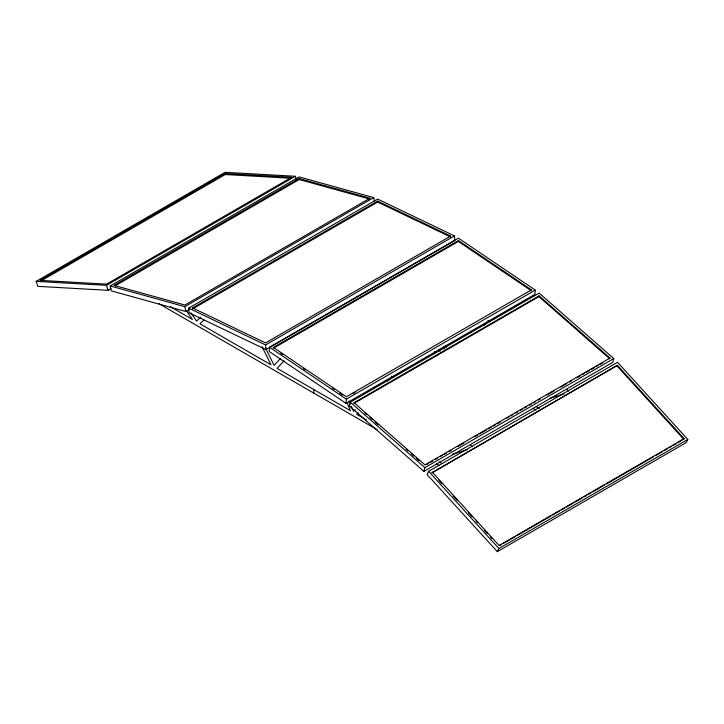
<?xml version="1.0" encoding="UTF-8"?>
<svg xmlns="http://www.w3.org/2000/svg" width="724" height="724" viewBox="0 0 724 724"><rect width="100%" height="100%" fill="white"/><g stroke="black" fill="none" stroke-linecap="round" stroke-linejoin="round"><path stroke-width="1.09" d="M269.545 347.239L269.219 351.484L346.036 403.377L534.927 294.324L535.253 290.08L458.428 238.187L269.545 347.239L346.362 399.132L346.036 403.377M273.328 348.271L273.391 347.42L458.419 240.594L531.398 289.89L531.335 290.74L458.355 241.445L458.419 240.594M350.28 402.164L349.312 405.911L423.929 471.396L612.812 362.344L613.78 358.597L539.163 293.111L350.28 402.164L424.898 467.65L423.929 471.396M539.099 295.863L354.072 402.689L353.882 403.44L538.909 296.614L539.099 295.863L609.988 358.072L609.798 358.823L538.909 296.614M428.644 471.333L427.06 474.482L497.325 551.67L686.216 442.617L687.8 439.477L617.527 362.281L428.644 471.333L498.917 548.53L497.325 551.67M617.355 365.33L432.011 472.781L617.355 365.33L684.117 438.663L677.926 442.681M280.179 358.769L274.079 365.385L265.663 348.208M283.989 360.887L277.102 368.344L350.525 410.734L346.859 402.517M200.657 317.212L196.611 321.139L190.964 312.858M203.996 319.927L199.987 323.818L270.975 364.806L262.106 346.687M355.222 409.793L353.556 411.268L351.267 406.146M387.657 380.978L390.155 378.761M358.308 412.798L356.651 414.273L366.38 419.884M484.03 325.338L486.528 323.13M110.989 288.614L108.057 290.306L37.784 286.36L36.2 281.383L225.083 172.33L295.356 176.276L296.306 179.262M224.92 173.543L39.883 280.369L106.645 284.125L291.672 177.299L224.92 173.543L225.236 174.538L290.876 178.222M41.178 280.794L225.236 174.538M36.2 281.383L106.473 285.328L295.356 176.276M189.715 309.257L185.806 311.519L111.188 290.84L110.22 285.971L299.103 176.918L373.72 197.598L374.498 201.489M299.039 178.547L114.012 285.374L184.901 305.021L369.928 198.195L299.039 178.547L299.238 179.525L370.118 199.163M115.188 285.781L299.238 179.525M110.22 285.971L184.837 306.65L373.72 197.598M188.747 308.134L377.638 199.082L454.455 235.897L454.781 240.513L265.898 349.574L189.073 312.759L188.747 308.134L265.572 344.95L454.455 235.897M192.602 307.944L377.629 201.118L450.609 236.087L450.672 237.01L377.693 202.041L192.665 308.867L192.602 307.944L265.581 342.914L450.609 236.087M274.306 347.71L458.355 241.445M531.398 289.89L346.371 396.725L273.391 347.42M353.158 393.612L355.113 392.48M346.362 399.132L535.253 290.08M609.988 358.072L424.961 464.899L354.072 402.689M426.726 464.518L428.68 463.387M430.635 462.256L432.599 461.125M435.531 459.432L437.486 458.301M440.427 456.6L442.382 455.468M444.346 454.346L446.301 453.215M449.242 451.514L451.197 450.382M458.048 446.427L463.921 443.034M474.691 436.816L477.632 435.124M479.587 433.993L486.438 430.038M488.401 428.907L491.334 427.214M493.297 426.083L495.252 424.952M497.207 423.821L500.148 422.128M506.999 418.164L508.954 417.033M510.918 415.911L512.873 414.78M515.814 413.078L517.769 411.947M520.71 410.255L522.665 409.123M524.619 407.992L526.583 406.861M529.516 405.168L531.47 404.037M533.434 402.906L535.389 401.775M538.33 400.082L540.285 398.951M547.136 394.996L553.996 391.041M560.847 387.078L566.72 383.693M569.652 381.991L571.616 380.86M577.49 377.476L580.422 375.774M582.386 374.643L584.34 373.512M586.295 372.38L589.236 370.688M591.191 369.557L594.133 367.864M596.087 366.733L598.051 365.602M600.006 364.471L602.938 362.778M424.898 467.65L613.78 358.597M684.117 438.663L499.08 545.489L432.328 472.157M499.75 545.552L501.705 544.421M503.66 543.29L515.407 536.502M517.37 535.371L550.656 516.158M552.611 515.026L559.462 511.072M561.426 509.94L564.358 508.248M566.322 507.117L573.173 503.153M575.128 502.031L581.978 498.067M583.942 496.936L586.874 495.243M588.838 494.112L590.793 492.981M592.748 491.849L604.504 485.071M606.459 483.94L653.446 456.808M655.41 455.677L662.261 451.722M664.216 450.59L667.157 448.898M669.112 447.767L671.076 446.636M673.03 445.504L675.963 443.812M498.917 548.53L687.8 439.477M549.95 398.3L563.96 393.937M452.5 454.274L467.586 449.577M438.201 350.072L440.138 351.185M536.394 406.761L539.262 408.417M434.527 351.511L436.472 352.633M532.873 408.291L535.796 409.983M170.421 306.75L192.376 319.429L186.702 311.103M439.07 461.849L441.939 463.505M158.99 303.709L377.104 429.64M436.509 463.93L439.423 465.623M487.895 320.479L489.768 321.746M391.53 376.118L393.404 377.385M280.812 353.33L282.686 354.597M303.266 368.498L305.139 369.765M332.271 388.091L334.144 389.358M339.755 393.15L342.561 395.042M364.851 413.069L366.534 414.544M369.91 417.513L372.444 419.73M374.978 421.956L378.353 424.916M406.2 449.351L407.884 450.835M411.259 453.794L413.793 456.02M416.327 458.238L418.852 460.464M567.091 389.485L568.593 391.132M470.727 445.124L472.229 446.771M617.038 365.955L683.8 439.287M438.834 480.284L441.875 483.614M453.251 496.112L457.043 500.284M468.419 512.782L472.22 516.945M476.012 521.117L477.523 522.782M484.356 530.285L487.388 533.615M490.419 536.946L491.94 538.611M445.351 345.393L446.265 347.439M443.224 346.877L444.147 348.932M348.977 401.033L350.353 404.101M106.473 285.328L108.057 290.306M184.837 306.65L185.806 311.519M377.629 201.118L377.693 202.041M265.572 344.95L265.898 349.574M313.818 389.539L313.818 393.096"/></g></svg>
